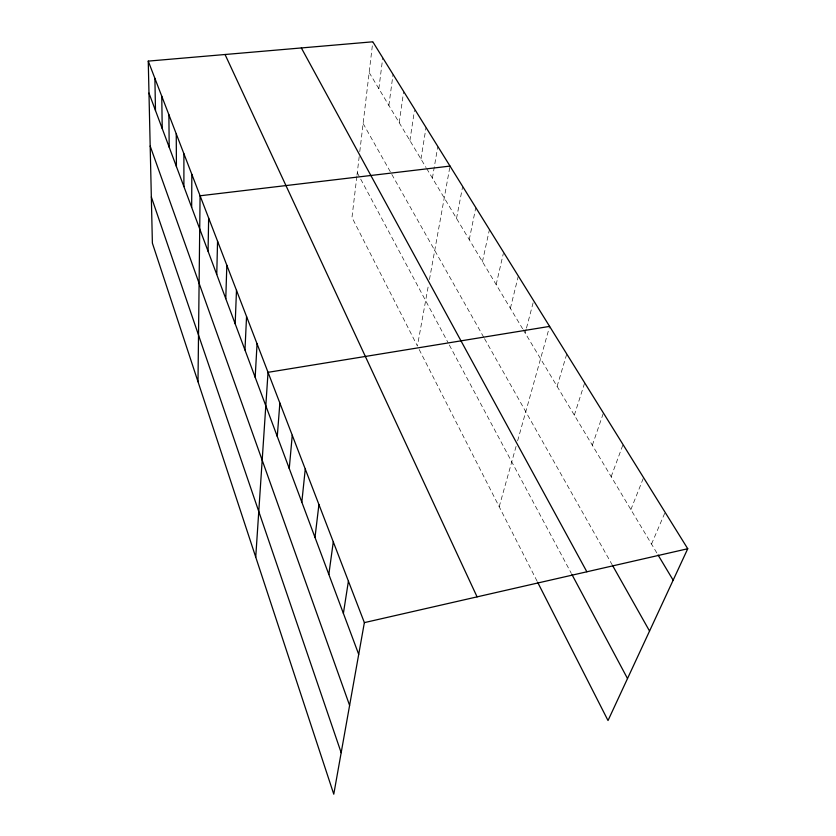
<?xml version="1.0" encoding="UTF-8"?>
<svg xmlns="http://www.w3.org/2000/svg" width="836" height="836" viewBox="0 0 836 836"><rect width="100%" height="100%" fill="white"/><g stroke="black" fill="none" stroke-linecap="round" stroke-linejoin="round"><path stroke-width="0.63" stroke-dasharray="4.18 3.13" d="M356.836 176.49L351.977 217.464L417.404 346.031L428.596 284.313M356.982 175.226L359.187 156.666M359.783 151.629L372.804 41.8M378.854 88.721L382.752 57.82M388.876 105.441L393.035 74.362M399.211 122.714L403.663 91.469M409.901 140.563L414.468 110.415M420.957 159.028L426.036 127.469M432.4 178.131L437.813 146.436M429.453 279.537L449.789 167.357M456.519 218.415L462.674 186.449M469.247 239.66L475.799 207.589M482.445 261.699L489.436 229.534M496.145 284.585L503.314 253.569M510.378 308.348L518.33 276.037M525.175 333.062L526.147 329.332M526.481 328.088L533.661 300.709M499.196 506.741L516.293 445.609M517.63 440.833L549.618 326.395M557.089 386.368L566.766 354.004M574.332 415.168L584.688 382.846M592.348 445.243L603.414 412.994M611.168 476.677L623.029 444.564M630.877 509.584L643.574 477.628M651.516 544.048L665.122 512.311M369.167 72.523L426.046 167.524M426.684 168.579L522.605 328.767M523.242 329.833L657.409 553.902M363.117 123.529L391.227 173.345M391.844 174.442L483.898 337.535M484.535 338.664L612.192 564.833M357.285 172.707L448.148 342.791M449.329 345.017L571.343 573.423M419.17 349.49L537.057 581.114"/><path stroke-width="1.25" d="M191.663 207.338L191.841 174.369M197.996 381.718L200.086 195.781L450.019 166.082M208.07 251.249L208.645 218.039M216.754 274.49L217.559 241.186M225.783 298.661L226.828 265.273M235.177 323.804L236.483 290.364M244.969 349.991L246.557 316.53M255.168 377.287L257.06 343.826M255.732 557.1L268.032 372.333L549.618 326.395M277.27 436.434L279.861 403.067M289.256 468.515L292.255 435.263M301.817 502.143L305.265 469.059M314.994 537.402L318.924 504.547M328.83 574.437L333.292 541.864M343.387 613.384L348.413 581.166M148.254 61.112L364.371 622.621L333.773 794.2L152.382 243.13L148.254 61.112L372.804 41.8L687.746 548.74L608.023 720.548L537.621 582.232M364.371 622.621L687.746 548.74M658.068 555L673.158 580.194M612.83 565.972L649.551 631.044M301.347 47.945L586.862 571.793M571.96 574.562L627.512 678.55M225.051 54.507L477.084 596.873M148.975 93.109L358.707 654.369M150.177 146.07L349.605 705.396M151.337 196.951L341.172 752.682M154.89 78.365L155.486 110.54M161.756 96.213L162.226 128.566M168.882 114.71L169.196 147.23M176.25 133.875L176.417 166.552M183.899 153.74L183.899 186.585"/></g></svg>
